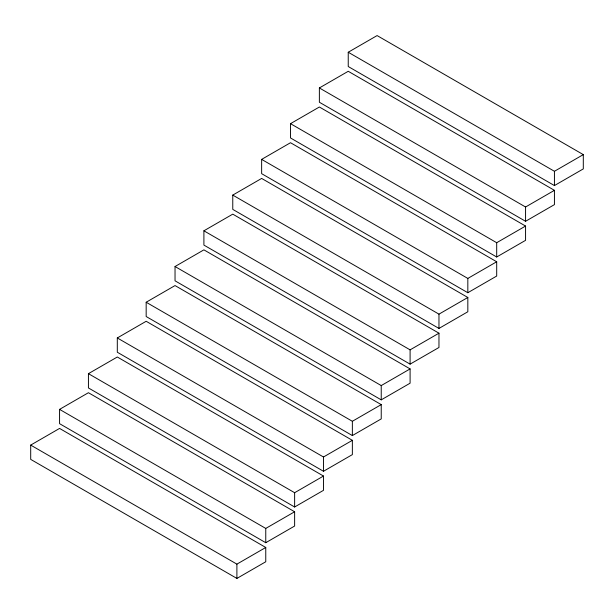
<?xml version="1.0" encoding="UTF-8"?>
<svg xmlns="http://www.w3.org/2000/svg" width="614" height="614" viewBox="0 0 614 614"><rect width="100%" height="100%" fill="white"/><g stroke="black" fill="none" stroke-linecap="round" stroke-linejoin="round"><path stroke-width="0.92" d="M348.238 52.244L377.103 35.574L583.3 154.621L583.3 168.904L554.434 185.574L348.238 66.527L348.238 52.244L554.434 171.291L583.3 154.621M319.372 87.955L348.238 71.293L554.434 190.332L554.434 204.623L525.569 221.286L319.372 102.239L319.372 87.955L525.569 207.002L554.434 190.332M290.506 123.667L319.372 107.005L525.569 226.052L525.569 240.335L496.695 256.997L290.506 137.958L290.506 123.667L496.695 242.714L525.569 226.052M261.641 159.387L290.506 142.717L496.695 261.764L496.695 276.047L467.83 292.717L261.641 173.67L261.641 159.387L467.83 278.426L496.695 261.764M232.767 195.098L261.641 178.428L467.83 297.475L467.83 311.758L438.964 328.429L232.767 209.382L232.767 195.098L438.964 314.145L467.83 297.475M203.902 230.81L232.767 214.148L438.964 333.187L438.964 347.478L410.098 364.14L203.902 245.093L203.902 230.81L410.098 349.857L438.964 333.187M175.036 266.522L203.902 249.86L410.098 368.907L410.098 383.19L381.233 399.852L175.036 280.813L175.036 266.522L381.233 385.569L410.098 368.907M146.17 302.241L175.036 285.571L381.233 404.618L381.233 418.901L352.359 435.572L146.17 316.525L146.17 302.241L352.359 421.281L381.233 404.618M117.305 337.953L146.17 321.283L352.359 440.33L352.359 454.613L323.494 471.283L117.305 352.236L117.305 337.953L323.494 457L352.359 440.33M88.431 373.665L117.305 357.003L323.494 476.042L323.494 490.333L294.628 506.995L88.431 387.948L88.431 373.665L294.628 492.712L323.494 476.042M59.566 409.377L88.431 392.714L294.628 511.761L294.628 526.044L265.762 542.707L59.566 423.668L59.566 409.377L265.762 528.424L294.628 511.761M30.7 445.096L59.566 428.426L265.762 547.473L265.762 561.756L236.897 578.426L30.7 459.379L30.7 445.096L236.897 564.136L265.762 547.473M554.434 171.291L554.434 185.574M525.569 207.002L525.569 221.286M496.695 242.714L496.695 256.997M467.83 278.426L467.83 292.717M438.964 314.145L438.964 328.429M410.098 349.857L410.098 364.14M381.233 385.569L381.233 399.852M352.359 421.281L352.359 435.572M323.494 457L323.494 471.283M294.628 492.712L294.628 506.995M265.762 528.424L265.762 542.707M236.897 564.136L236.897 578.426"/></g></svg>
